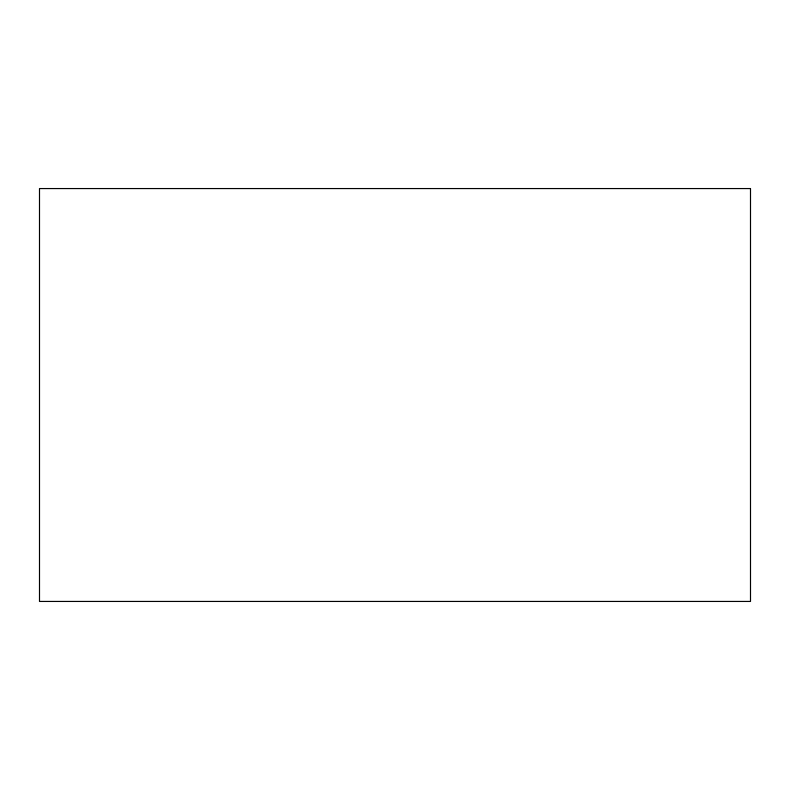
<?xml version="1.0" encoding="UTF-8"?>
<svg xmlns="http://www.w3.org/2000/svg" width="790" height="790" viewBox="0 0 790 790"><rect width="100%" height="100%" fill="white"/><g stroke="black" fill="none" stroke-linecap="round" stroke-linejoin="round"><path stroke-width="1.19" d="M750.5 188.563L39.5 188.563L39.5 601.437L750.5 601.437L750.5 188.563"/></g></svg>
